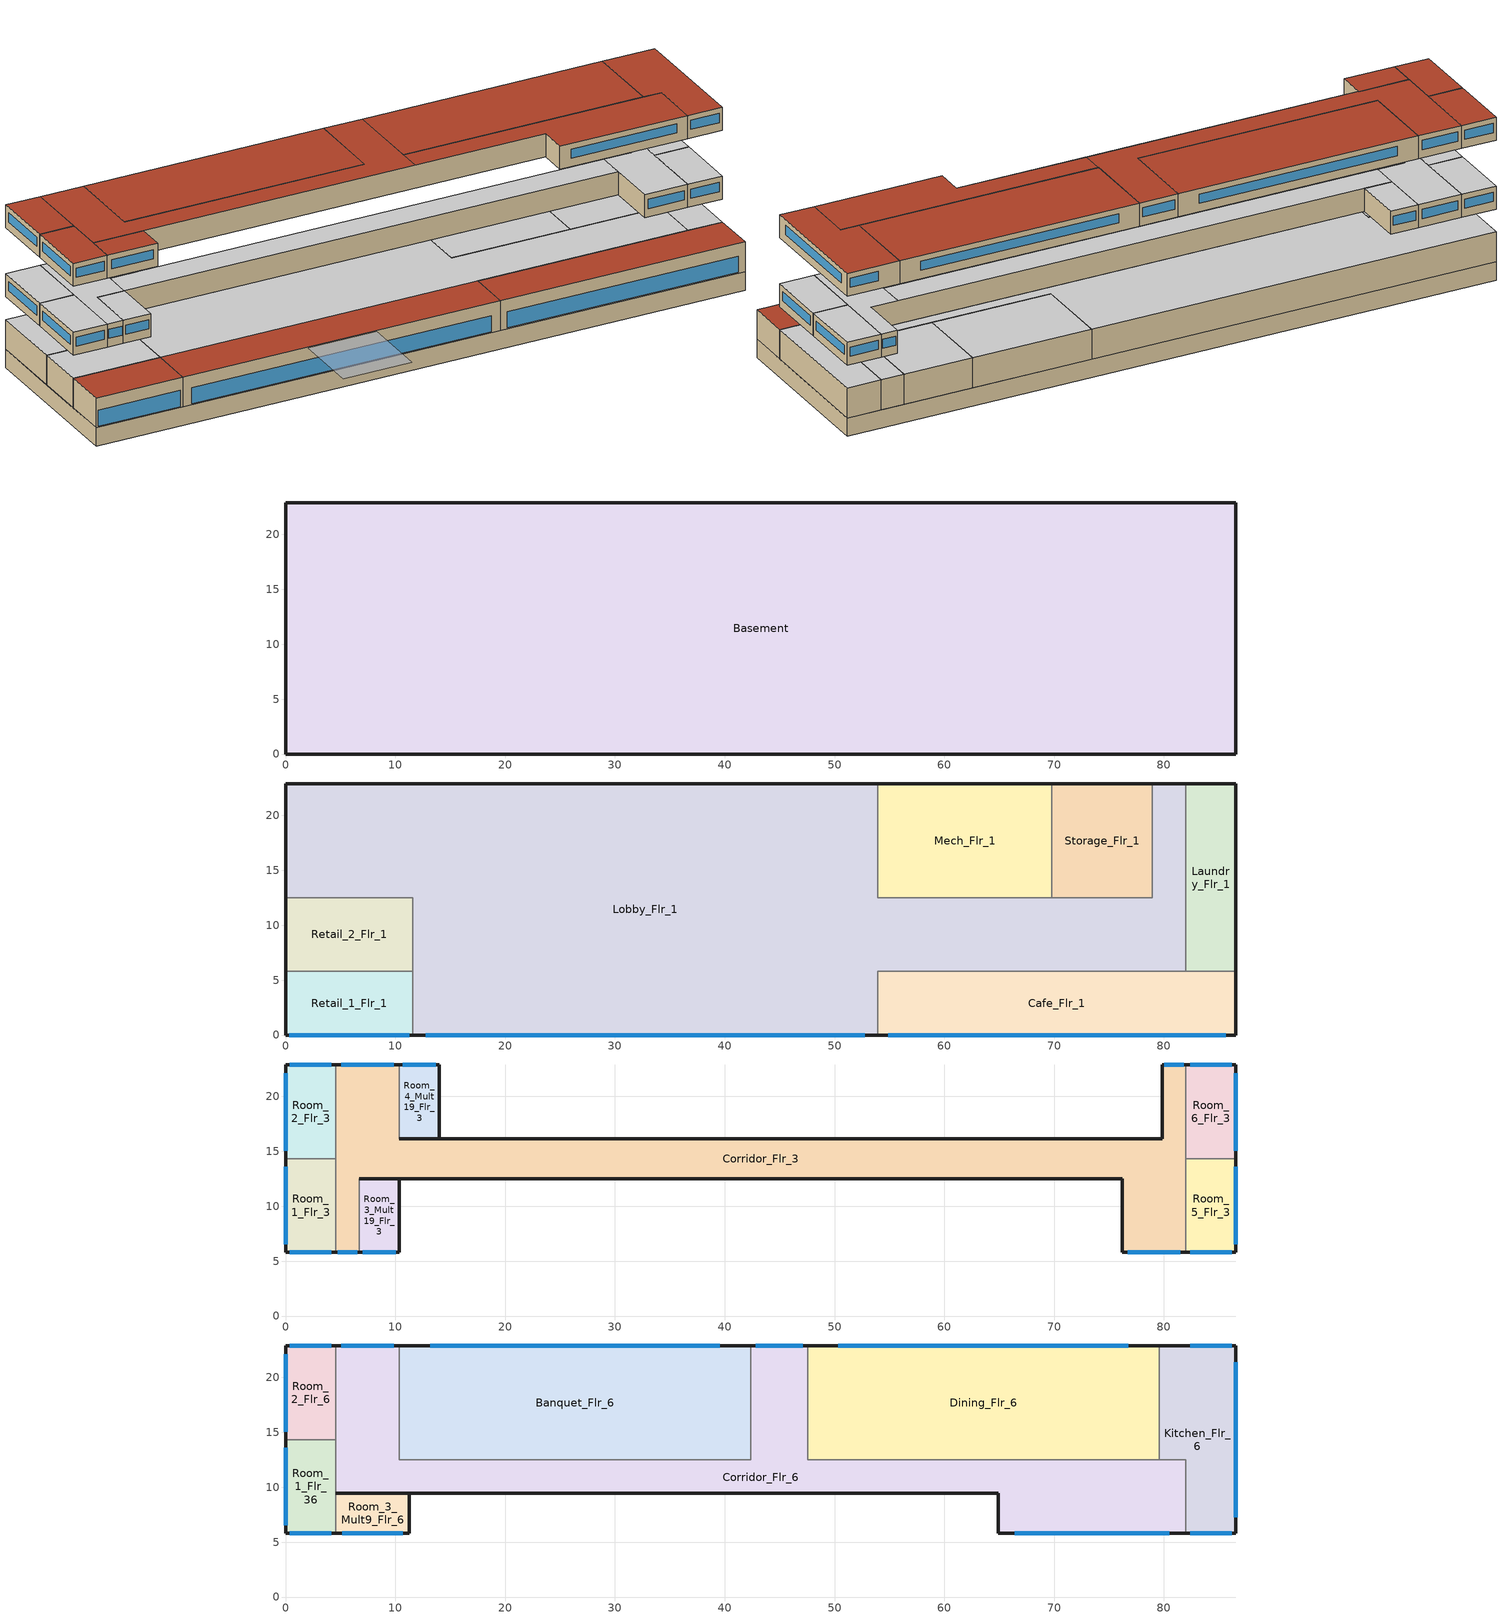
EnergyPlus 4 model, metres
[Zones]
Basement
 floor ground (GROUND_FLOOR): 86.56,22.86 86.56,0 0,0 0,22.86 z-2.44
 wall ground (EXT_WALL): 86.56,0 86.56,22.86 0,22.86 0,0 86.56,0 z-2.44:0
 ceiling to Retail_1_Flr_1 (ADJ_CEILING): 0,5.79 0,0 11.58,0 11.58,5.79 z0
 ceiling to Retail_2_Flr_1 (ADJ_CEILING): 0,12.5 0,5.79 11.58,5.79 11.58,12.5 z0
 ceiling to Mech_Flr_1 (ADJ_CEILING): 53.95,22.86 53.95,12.5 69.8,12.5 69.8,22.86 z0
 ceiling to Storage_Flr_1 (ADJ_CEILING): 69.8,22.86 69.8,12.5 78.94,12.5 78.94,22.86 z0
 ceiling to Laundry_Flr_1 (ADJ_CEILING): 81.99,22.86 81.99,5.79 86.56,5.79 86.56,22.86 z0
 ceiling to Cafe_Flr_1 (ADJ_CEILING): 53.95,5.79 53.95,0 86.56,0 86.56,5.79 z0
 ceiling to Lobby_Flr_1 (ADJ_CEILING): 0,22.86 0,12.5 11.58,12.5 11.58,0 53.95,0 53.95,22.86 z0; 53.95,12.5 53.95,5.79 81.99,5.79 81.99,22.86 78.94,22.86 78.94,12.5 z0
Mech_Flr_1
 floor to Basement (ADJ_CEILING): 69.8,22.86 69.8,12.5 53.95,12.5 53.95,22.86 z0
 wall outside (EXT_WALL): 69.8,22.86 53.95,22.86 z0:3.96
 wall to Storage_Flr_1 (ADJ_WALL): 69.8,12.5 69.8,22.86 z0:3.96
 wall to Lobby_Flr_1 (ADJ_WALL): 53.95,22.86 53.95,12.5 69.8,12.5 z0:3.96
 ceiling othersidecoefficients (ADJ_CEILING): 53.95,22.86 53.95,12.5 69.8,12.5 69.8,22.86 z3.96
Retail_1_Flr_1
 floor to Basement (ADJ_CEILING): 11.58,5.79 11.58,0 0,0 0,5.79 z0
 wall outside (EXT_WALL): 0,5.79 0,0 11.58,0 z0:3.96
 wall to Lobby_Flr_1 (ADJ_WALL): 11.58,0 11.58,5.79 z0:3.96
 wall to Retail_2_Flr_1 (ADJ_WALL): 11.58,5.79 0,5.79 z0:3.96
 window (EXT_WINDOW1): 0.33,0 11.25,0 z0.15:2.29
 roof outside (EXT_ROOF): 0,5.79 0,0 11.58,0 11.58,5.79 z3.96
Retail_2_Flr_1
 floor to Basement (ADJ_CEILING): 11.58,12.5 11.58,5.79 0,5.79 0,12.5 z0
 wall outside (EXT_WALL): 0,12.5 0,5.79 z0:3.96
 wall to Lobby_Flr_1 (ADJ_WALL): 11.58,5.79 11.58,12.5 0,12.5 z0:3.96
 wall to Retail_1_Flr_1 (ADJ_WALL): 0,5.79 11.58,5.79 z0:3.96
 ceiling othersidecoefficients (ADJ_CEILING): 0,12.5 0,5.79 11.58,5.79 11.58,12.5 z3.96
Storage_Flr_1
 floor to Basement (ADJ_CEILING): 78.94,22.86 78.94,12.5 69.8,12.5 69.8,22.86 z0
 wall outside (EXT_WALL): 78.94,22.86 69.8,22.86 z0:3.96
 wall to Lobby_Flr_1 (ADJ_WALL): 69.8,12.5 78.94,12.5 78.94,22.86 z0:3.96
 wall to Mech_Flr_1 (ADJ_WALL): 69.8,22.86 69.8,12.5 z0:3.96
 ceiling othersidecoefficients (ADJ_CEILING): 69.8,22.86 69.8,12.5 78.94,12.5 78.94,22.86 z3.96
Lobby_Flr_1
 floor to Basement (ADJ_CEILING): 53.95,22.86 53.95,0 11.58,0 11.58,12.5 0,12.5 0,22.86 z0; 81.99,22.86 81.99,5.79 53.95,5.79 53.95,12.5 78.94,12.5 78.94,22.86 z0
 wall outside (EXT_WALL): 53.95,22.86 0,22.86 0,12.5 / 11.58,0 53.95,0 / 81.99,22.86 78.94,22.86 z0:3.96
 wall to Mech_Flr_1 (ADJ_WALL): 69.8,12.5 53.95,12.5 53.95,22.86 z0:3.96
 wall to Cafe_Flr_1 (ADJ_WALL): 53.95,0 53.95,5.79 81.99,5.79 z0:3.96
 wall to Retail_2_Flr_1 (ADJ_WALL): 0,12.5 11.58,12.5 11.58,5.79 z0:3.96
 wall to Retail_1_Flr_1 (ADJ_WALL): 11.58,5.79 11.58,0 z0:3.96
 wall to Laundry_Flr_1 (ADJ_WALL): 81.99,5.79 81.99,22.86 z0:3.96
 wall to Storage_Flr_1 (ADJ_WALL): 78.94,22.86 78.94,12.5 69.8,12.5 z0:3.96
 window (EXT_WINDOW1): 12.79,0 52.74,0 z0.15:2.29
 ceiling othersidecoefficients (ADJ_CEILING): 0,22.86 0,12.5 11.58,12.5 11.58,5.79 81.99,5.79 81.99,22.86 78.94,22.86 78.94,12.5 53.95,12.5 53.95,22.86 z3.96
 roof outside (EXT_ROOF): 11.58,5.79 11.58,0 53.95,0 53.95,5.79 z3.96
Cafe_Flr_1
 floor to Basement (ADJ_CEILING): 86.56,5.79 86.56,0 53.95,0 53.95,5.79 z0
 wall outside (EXT_WALL): 53.95,0 86.56,0 86.56,5.79 z0:3.96
 wall to Lobby_Flr_1 (ADJ_WALL): 81.99,5.79 53.95,5.79 53.95,0 z0:3.96
 wall to Laundry_Flr_1 (ADJ_WALL): 86.56,5.79 81.99,5.79 z0:3.96
 window (EXT_WINDOW1): 54.88,0 85.63,0 z0.15:2.29
 roof outside (EXT_ROOF): 53.95,5.79 53.95,0 86.56,0 86.56,5.79 z3.96
Laundry_Flr_1
 floor to Basement (ADJ_CEILING): 86.56,22.86 86.56,5.79 81.99,5.79 81.99,22.86 z0
 wall outside (EXT_WALL): 86.56,5.79 86.56,22.86 81.99,22.86 z0:3.96
 wall to Cafe_Flr_1 (ADJ_WALL): 81.99,5.79 86.56,5.79 z0:3.96
 wall to Lobby_Flr_1 (ADJ_WALL): 81.99,22.86 81.99,5.79 z0:3.96
 ceiling othersidecoefficients (ADJ_CEILING): 81.99,22.86 81.99,5.79 86.56,5.79 86.56,22.86 z3.96
Room_4_Mult19_Flr_3
 floor othersidecoefficients (ADJ_CEILING): 14.02,22.86 14.02,16.15 10.36,16.15 10.36,22.86 z7.01
 wall outside (EXT_WALL): 14.02,22.86 10.36,22.86 z7.01:10.06
 wall othersidecoefficients (ADJ_WALL): 14.02,16.15 14.02,22.86 z7.01:10.06
 wall inside (ADJ_WALL): 10.36,16.15 14.02,16.15 z7.01:10.06
 wall to Corridor_Flr_3 (ADJ_WALL): 10.36,22.86 10.36,16.15 z7.01:10.06
 window (EXT_WINDOW1): 13.7,22.86 10.68,22.86 z8.11:9.33
 ceiling othersidecoefficients (ADJ_CEILING): 10.36,22.86 10.36,16.15 14.02,16.15 14.02,22.86 z10.06
Room_6_Flr_3
 floor othersidecoefficients (ADJ_CEILING): 86.56,22.86 86.56,14.33 81.99,14.33 81.99,22.86 z7.01
 wall outside (EXT_WALL): 86.56,14.33 86.56,22.86 81.99,22.86 z7.01:10.06
 wall to Room_5_Flr_3 (ADJ_WALL): 81.99,14.33 86.56,14.33 z7.01:10.06
 wall to Corridor_Flr_3 (ADJ_WALL): 81.99,22.86 81.99,14.33 z7.01:10.06
 window (EXT_WINDOW1): 86.56,15.07 86.56,22.11 / 86.16,22.86 82.39,22.86 z8.11:9.33
 ceiling othersidecoefficients (ADJ_CEILING): 81.99,22.86 81.99,14.33 86.56,14.33 86.56,22.86 z10.06
Room_3_Mult19_Flr_3
 floor othersidecoefficients (ADJ_CEILING): 10.36,12.5 10.36,5.79 6.71,5.79 6.71,12.5 z7.01
 wall outside (EXT_WALL): 6.71,5.79 10.36,5.79 z7.01:10.06
 wall othersidecoefficients (ADJ_WALL): 10.36,5.79 10.36,12.5 z7.01:10.06
 wall inside (ADJ_WALL): 10.36,12.5 6.71,12.5 z7.01:10.06
 wall to Corridor_Flr_3 (ADJ_WALL): 6.71,12.5 6.71,5.79 z7.01:10.06
 window (EXT_WINDOW1): 7.03,5.79 10.04,5.79 z8.11:9.33
 ceiling othersidecoefficients (ADJ_CEILING): 6.71,12.5 6.71,5.79 10.36,5.79 10.36,12.5 z10.06
Room_5_Flr_3
 floor othersidecoefficients (ADJ_CEILING): 86.56,14.33 86.56,5.79 81.99,5.79 81.99,14.33 z7.01
 wall outside (EXT_WALL): 81.99,5.79 86.56,5.79 86.56,14.33 z7.01:10.06
 wall to Room_6_Flr_3 (ADJ_WALL): 86.56,14.33 81.99,14.33 z7.01:10.06
 wall to Corridor_Flr_3 (ADJ_WALL): 81.99,14.33 81.99,5.79 z7.01:10.06
 window (EXT_WINDOW1): 86.56,6.54 86.56,13.58 / 82.39,5.79 86.16,5.79 z8.11:9.33
 ceiling othersidecoefficients (ADJ_CEILING): 81.99,14.33 81.99,5.79 86.56,5.79 86.56,14.33 z10.06
Room_2_Flr_3
 floor othersidecoefficients (ADJ_CEILING): 4.57,22.86 4.57,14.33 0,14.33 0,22.86 z7.01
 wall outside (EXT_WALL): 4.57,22.86 0,22.86 0,14.33 z7.01:10.06
 wall to Corridor_Flr_3 (ADJ_WALL): 4.57,14.33 4.57,22.86 z7.01:10.06
 wall to Room_1_Flr_3 (ADJ_WALL): 0,14.33 4.57,14.33 z7.01:10.06
 window (EXT_WINDOW1): 4.17,22.86 0.4,22.86 / 0,22.11 0,15.07 z8.11:9.33
 ceiling othersidecoefficients (ADJ_CEILING): 0,22.86 0,14.33 4.57,14.33 4.57,22.86 z10.06
Room_1_Flr_3
 floor othersidecoefficients (ADJ_CEILING): 4.57,14.33 4.57,5.79 0,5.79 0,14.33 z7.01
 wall outside (EXT_WALL): 0,14.33 0,5.79 4.57,5.79 z7.01:10.06
 wall to Corridor_Flr_3 (ADJ_WALL): 4.57,5.79 4.57,14.33 z7.01:10.06
 wall to Room_2_Flr_3 (ADJ_WALL): 4.57,14.33 0,14.33 z7.01:10.06
 window (EXT_WINDOW1): 0.4,5.79 4.17,5.79 / 0,13.58 0,6.54 z8.11:9.33
 ceiling othersidecoefficients (ADJ_CEILING): 0,14.33 0,5.79 4.57,5.79 4.57,14.33 z10.06
Corridor_Flr_3
 floor othersidecoefficients (ADJ_CEILING): 10.36,22.86 10.36,12.5 6.71,12.5 6.71,5.79 4.57,5.79 4.57,22.86 z7.01; 76.2,16.15 76.2,12.5 10.36,12.5 10.36,16.15 z7.01; 81.99,22.86 81.99,5.79 76.2,5.79 76.2,16.15 79.86,16.15 79.86,22.86 z7.01
 wall outside (EXT_WALL): 10.36,22.86 4.57,22.86 / 4.57,5.79 6.71,5.79 / 81.99,22.86 79.86,22.86 / 76.2,5.79 81.99,5.79 z7.01:10.06
 wall to Room_4_Mult19_Flr_3 (ADJ_WALL): 10.36,16.15 10.36,22.86 z7.01:10.06
 wall othersidecoefficients (ADJ_WALL): 79.86,22.86 79.86,16.15 10.36,16.15 / 6.71,12.5 76.2,12.5 76.2,5.79 z7.01:10.06
 wall to Room_3_Mult19_Flr_3 (ADJ_WALL): 6.71,5.79 6.71,12.5 z7.01:10.06
 wall to Room_5_Flr_3 (ADJ_WALL): 81.99,5.79 81.99,14.33 z7.01:10.06
 wall to Room_1_Flr_3 (ADJ_WALL): 4.57,14.33 4.57,5.79 z7.01:10.06
 wall to Room_6_Flr_3 (ADJ_WALL): 81.99,14.33 81.99,22.86 z7.01:10.06
 wall to Room_2_Flr_3 (ADJ_WALL): 4.57,22.86 4.57,14.33 z7.01:10.06
 window (EXT_WINDOW1): 9.86,22.86 5.08,22.86 / 4.76,5.79 6.52,5.79 / 81.81,22.86 80.04,22.86 / 76.71,5.79 81.48,5.79 z8.11:9.33
 ceiling othersidecoefficients (ADJ_CEILING): 4.57,22.86 4.57,5.79 6.71,5.79 6.71,12.5 10.36,12.5 10.36,22.86 z10.06; 10.36,16.15 10.36,12.5 76.2,12.5 76.2,16.15 z10.06; 79.86,22.86 79.86,16.15 76.2,16.15 76.2,5.79 81.99,5.79 81.99,22.86 z10.06
Kitchen_Flr_6
 floor othersidecoefficients (ADJ_CEILING): 86.56,22.86 86.56,5.79 81.99,5.79 81.99,12.5 79.55,12.5 79.55,22.86 z16.15
 wall outside (EXT_WALL): 81.99,5.79 86.56,5.79 86.56,22.86 79.55,22.86 z16.15:19.2
 wall to Corridor_Flr_6 (ADJ_WALL): 81.99,12.5 81.99,5.79 z16.15:19.2
 wall inside (ADJ_WALL): 79.55,12.5 81.99,12.5 z16.15:19.2
 wall to Dining_Flr_6 (ADJ_WALL): 79.55,22.86 79.55,12.5 z16.15:19.2
 window (EXT_WINDOW1): 82.39,5.79 86.16,5.79 / 86.56,7.29 86.56,21.37 / 86.16,22.86 82.39,22.86 z17.26:18.48
 roof outside (EXT_ROOF): 79.55,22.86 79.55,12.5 81.99,12.5 81.99,5.79 86.56,5.79 86.56,22.86 z19.2
Room_3_Mult9_Flr_6
 floor othersidecoefficients (ADJ_CEILING): 11.28,9.45 11.28,5.79 4.57,5.79 4.57,9.45 z16.15
 wall outside (EXT_WALL): 4.57,5.79 11.28,5.79 z16.15:19.2
 wall othersidecoefficients (ADJ_WALL): 11.28,5.79 11.28,9.45 z16.15:19.2
 wall inside (ADJ_WALL): 11.28,9.45 4.57,9.45 4.57,5.79 z16.15:19.2
 window (EXT_WINDOW1): 5.16,5.79 10.69,5.79 z17.26:18.48
 roof outside (EXT_ROOF): 4.57,9.45 4.57,5.79 11.28,5.79 11.28,9.45 z19.2
Room_1_Flr_36
 floor othersidecoefficients (ADJ_CEILING): 4.57,14.33 4.57,5.79 0,5.79 0,14.33 z16.15
 wall outside (EXT_WALL): 0,14.33 0,5.79 4.57,5.79 z16.15:19.2
 wall inside (ADJ_WALL): 4.57,5.79 4.57,14.33 z16.15:19.2
 wall to Room_2_Flr_6 (ADJ_WALL): 4.57,14.33 0,14.33 z16.15:19.2
 window (EXT_WINDOW1): 0.4,5.79 4.17,5.79 / 0,13.58 0,6.54 z17.26:18.48
 roof outside (EXT_ROOF): 0,14.33 0,5.79 4.57,5.79 4.57,14.33 z19.2
Banquet_Flr_6
 floor othersidecoefficients (ADJ_CEILING): 42.37,22.86 42.37,12.5 10.36,12.5 10.36,22.86 z16.15
 wall outside (EXT_WALL): 42.37,22.86 10.36,22.86 z16.15:19.2
 wall to Corridor_Flr_6 (ADJ_WALL): 10.36,22.86 10.36,12.5 42.37,12.5 42.37,22.86 z16.15:19.2
 window (EXT_WINDOW1): 39.57,22.86 13.16,22.86 z17.26:18.48
 roof outside (EXT_ROOF): 10.36,22.86 10.36,12.5 42.37,12.5 42.37,22.86 z19.2
Room_2_Flr_6
 floor othersidecoefficients (ADJ_CEILING): 4.57,22.86 4.57,14.33 0,14.33 0,22.86 z16.15
 wall outside (EXT_WALL): 4.57,22.86 0,22.86 0,14.33 z16.15:19.2
 wall inside (ADJ_WALL): 4.57,14.33 4.57,22.86 z16.15:19.2
 wall to Room_1_Flr_36 (ADJ_WALL): 0,14.33 4.57,14.33 z16.15:19.2
 window (EXT_WINDOW1): 4.17,22.86 0.4,22.86 / 0,22.11 0,15.07 z17.26:18.48
 roof outside (EXT_ROOF): 0,22.86 0,14.33 4.57,14.33 4.57,22.86 z19.2
Corridor_Flr_6
 floor othersidecoefficients (ADJ_CEILING): 81.99,12.5 81.99,5.79 64.92,5.79 64.92,9.45 4.57,9.45 4.57,22.86 10.36,22.86 10.36,12.5 42.37,12.5 42.37,22.86 47.55,22.86 47.55,12.5 z16.15
 wall outside (EXT_WALL): 10.36,22.86 4.57,22.86 / 47.55,22.86 42.37,22.86 / 64.92,5.79 81.99,5.79 z16.15:19.2
 wall to Banquet_Flr_6 (ADJ_WALL): 42.37,22.86 42.37,12.5 10.36,12.5 10.36,22.86 z16.15:19.2
 wall othersidecoefficients (ADJ_WALL): 4.57,9.45 64.92,9.45 64.92,5.79 z16.15:19.2
 wall to Dining_Flr_6 (ADJ_WALL): 47.55,12.5 47.55,22.86 z16.15:19.2
 wall inside (ADJ_WALL): 4.57,22.86 4.57,9.45 / 81.99,12.5 47.55,12.5 z16.15:19.2
 wall to Kitchen_Flr_6 (ADJ_WALL): 81.99,5.79 81.99,12.5 z16.15:19.2
 window (EXT_WINDOW1): 9.86,22.86 5.08,22.86 / 47.09,22.86 42.82,22.86 / 66.42,5.79 80.5,5.79 z17.26:18.48
 roof outside (EXT_ROOF): 4.57,22.86 4.57,9.45 47.55,9.45 47.55,22.86 42.37,22.86 42.37,12.5 10.36,12.5 10.36,22.86 z19.2; 47.55,12.5 47.55,9.45 64.92,9.45 64.92,5.79 81.99,5.79 81.99,12.5 z19.2
Dining_Flr_6
 floor othersidecoefficients (ADJ_CEILING): 79.55,22.86 79.55,12.5 47.55,12.5 47.55,22.86 z16.15
 wall outside (EXT_WALL): 79.55,22.86 47.55,22.86 z16.15:19.2
 wall to Kitchen_Flr_6 (ADJ_WALL): 79.55,12.5 79.55,22.86 z16.15:19.2
 wall inside (ADJ_WALL): 47.55,12.5 79.55,12.5 z16.15:19.2
 wall to Corridor_Flr_6 (ADJ_WALL): 47.55,22.86 47.55,12.5 z16.15:19.2
 window (EXT_WINDOW1): 76.75,22.86 50.35,22.86 z17.26:18.48
 roof outside (EXT_ROOF): 47.55,22.86 47.55,12.5 79.55,12.5 79.55,22.86 z19.2
shading: 28.19,0 28.19,-9.14 37.34,-9.14 37.34,0 z3.96
[Building]
TRNSYS17: North Axis {deg}=0; Terrain=City; Loads Convergence Tolerance Value=0; Temperature Convergence Tolerance Value {deltaC}=0; Solar Distribution=FullInteriorAndExterior; Maximum Number of Warmup Days=0
[Site:Location]
LocationName=not used; Latitude {deg}=0; Longitude {deg}=0; TimeZone {hr}=0; Elevation {m}=0
[Construction]
GROUND_FLOOR; EXT_WALL; EXT_ROOF; ADJ_WALL; ADJ_CEILING; EXT_WINDOW1: 
[SurfaceProperty:OtherSideCoefficients]
BOUNDARY=IDENTICAL; BOUNDARY=INPUT 1*TBOUNDARY; BOUNDARY=INPUT 1*TGROUND; BOUNDARY=20; BOUNDARY=15
[Zone] Type=1; Part of Total Floor Area=Yes
Name | Multiplier
Room_4_Mult19_Flr_3; Room_3_Mult19_Flr_3 | 76
Kitchen_Flr_6; Mech_Flr_1; Room_1_Flr_36; Banquet_Flr_6; Retail_1_Flr_1; Room_2_Flr_6; Retail_2_Flr_1; Corridor_Flr_6; Basement; Storage_Flr_1; Lobby_Flr_1; Cafe_Flr_1; Laundry_Flr_1; Dining_Flr_6 | 1
Room_3_Mult9_Flr_6 | 9
Room_6_Flr_3; Room_5_Flr_3; Room_2_Flr_3; Room_1_Flr_3; Corridor_Flr_3 | 4
